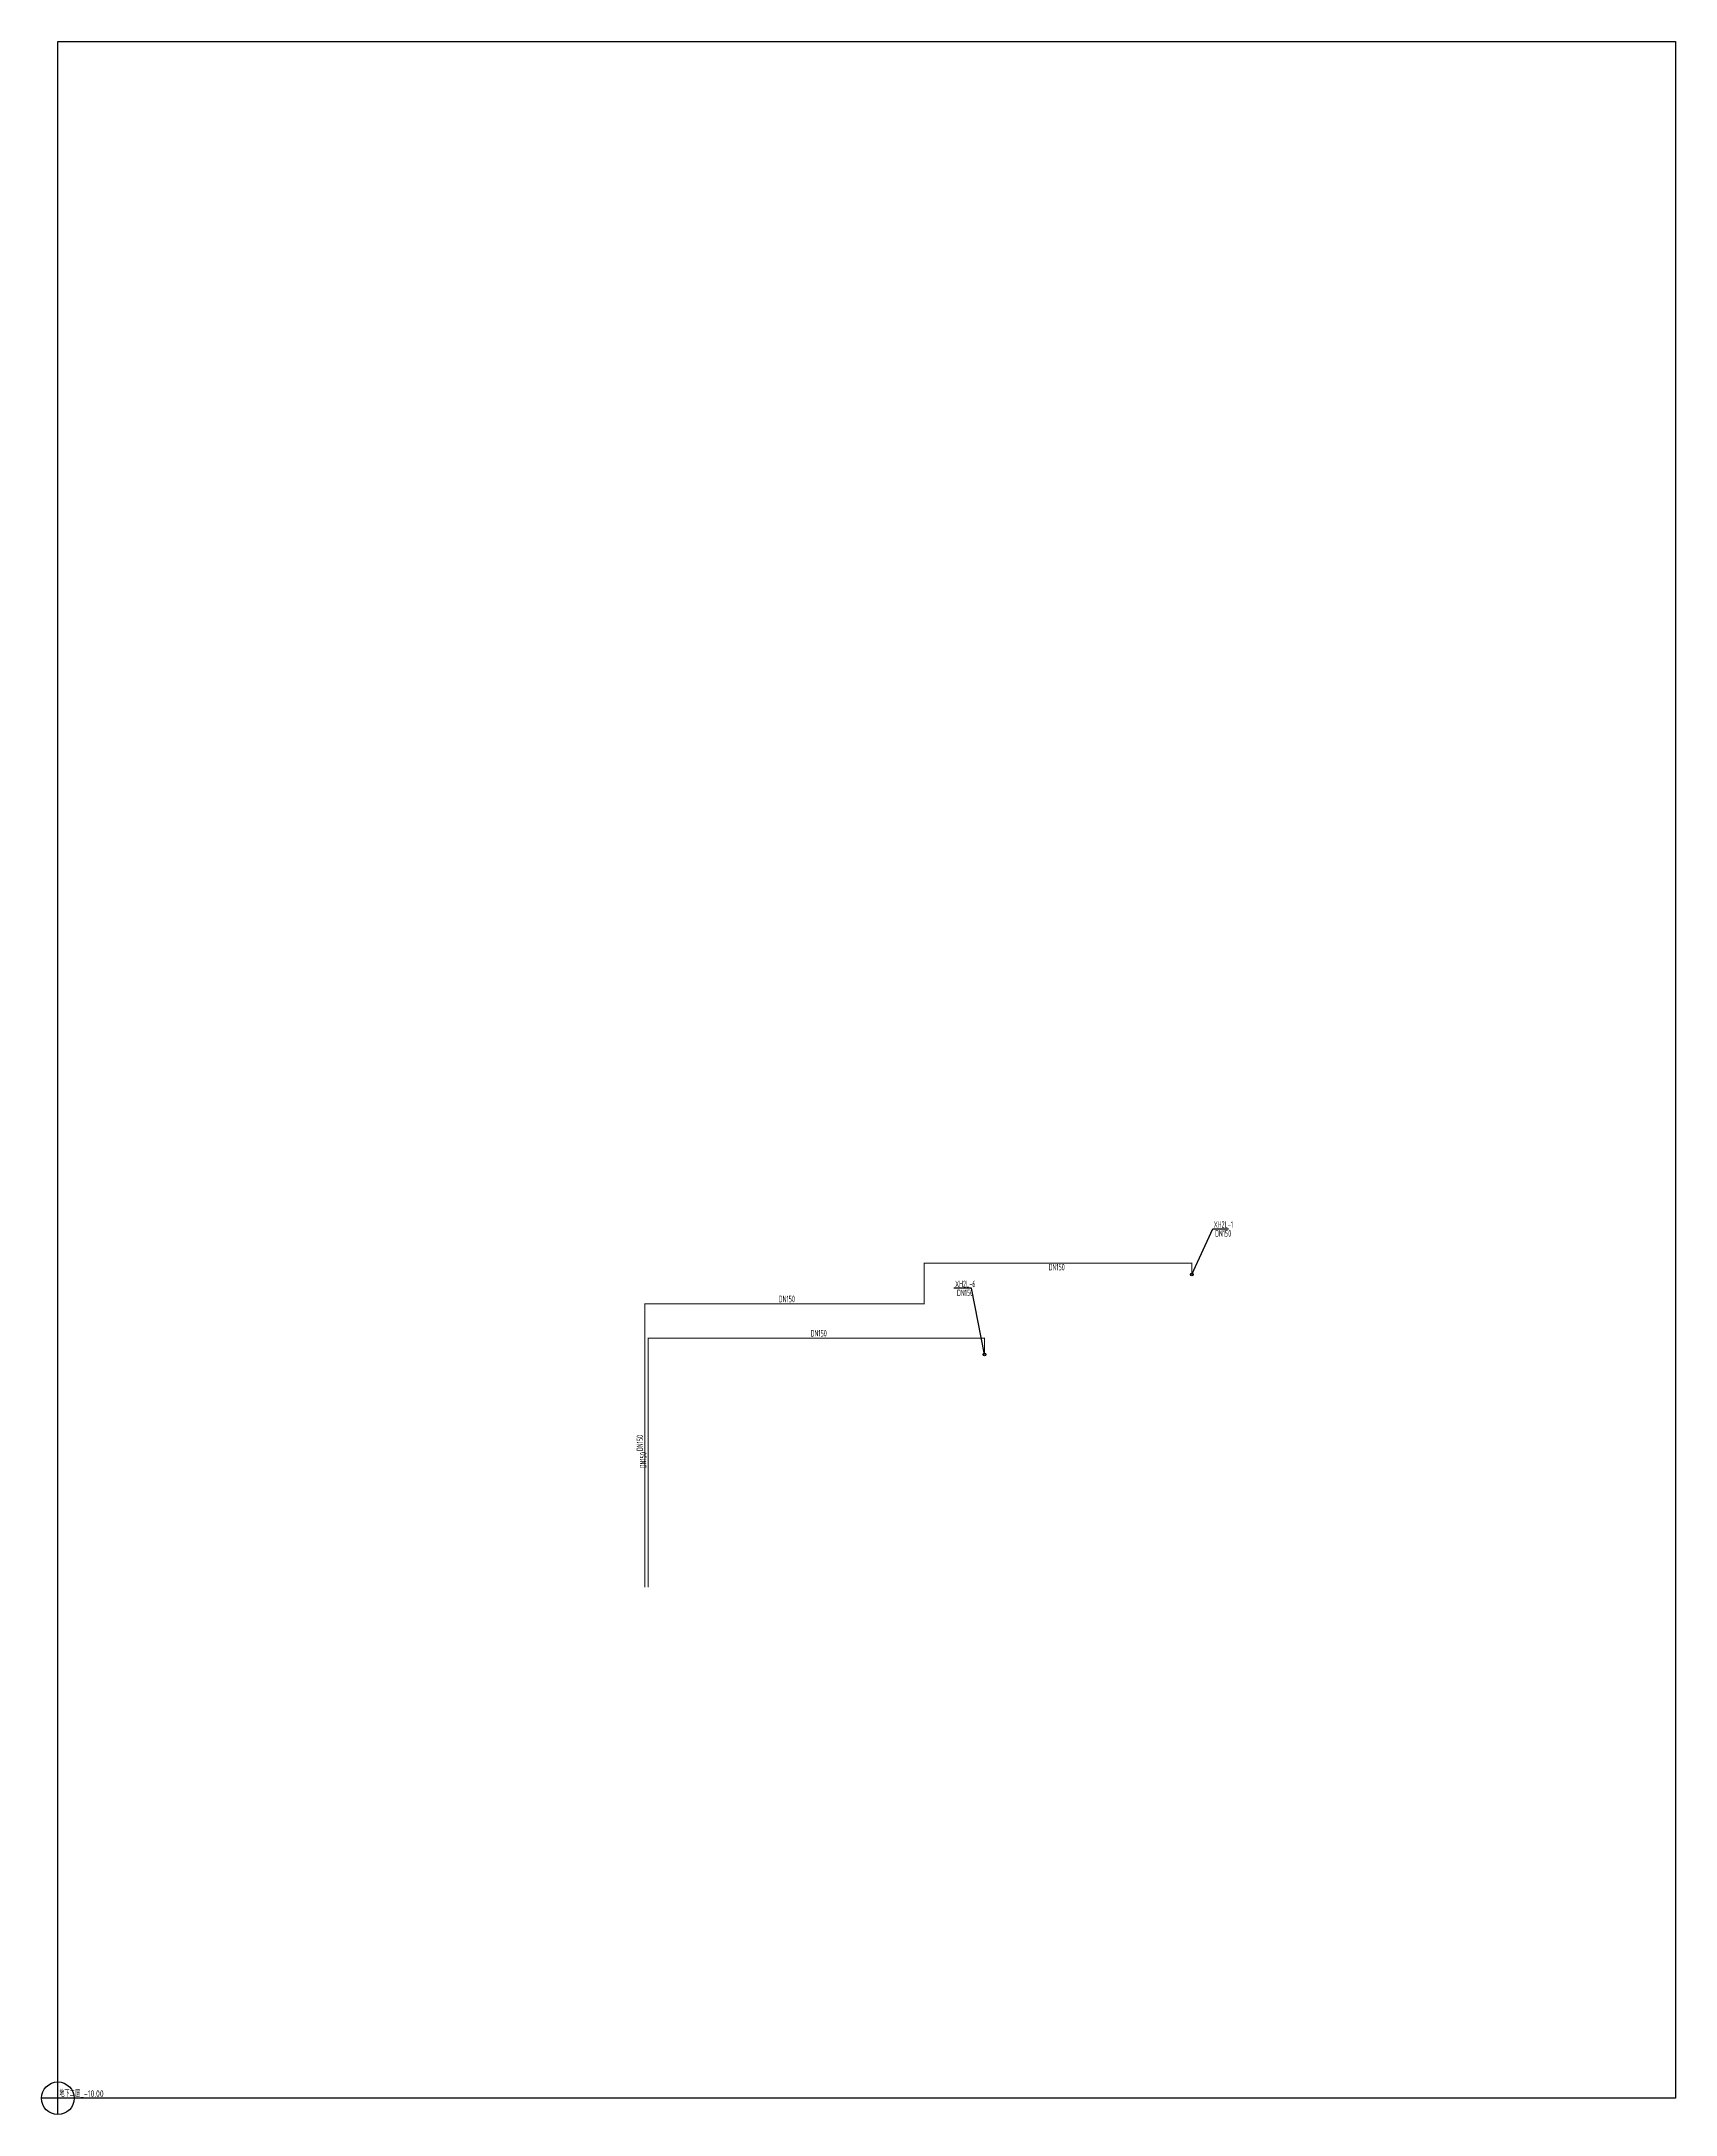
# Model space of a CAD drawing. Header units: millimetres. Extents: x 1069176 to 1169230, y -254879 to 655325.
# Drawn here: x 1069176 to 1169230, y -254879 to -127901 of the extents above; entities that cross this region are included whole.
import ezdxf

# ---------------------------------------------------------------- set-up
doc = ezdxf.new("R2010")
doc.units = ezdxf.units.MM
doc.header["$LTSCALE"] = 1000
doc.layers.get('0').update_dxf_attribs({"linetype": 'CONTINUOUS'})
for name, color, linetype in [('DIM_消防', 3, 'CONTINUOUS'), ('PIPE-消防', 1, 'CONTINUOUS'), ('S-J_配件', 31, 'CONTINUOUS'), ('TEXT_消防', 7, 'CONTINUOUS'), ('VPIPE-消防', 1, 'CONTINUOUS')]:
    doc.layers.add(name, color=color, linetype=linetype)
doc.styles.add('_TWT_PIPEDN', font='GBENOR', dxfattribs={"width": 0.8, "height": 4, "bigfont": 'GBCBIG'})
doc.styles.add('_TWT_SERIAL', font='GBENOR', dxfattribs={"width": 0.8, "height": 4, "bigfont": 'GBCBIG'})

# ---------------------------------------------------------------- blocks, each defined once
blk = doc.blocks.new('Floorbase')
for p, q in [((0, 0), (-1000, 0)), ((0, -1000), (0, 0))]:
    blk.add_line(p, q)
blk.add_circle((0, 0), 1000)
at = {"style": '_TWT_PIPEDN', "width": 0.8}
blk.add_attdef('Elevation', (92, 81), '', height=400, dxfattribs=at)

msp = doc.modelspace()

# ---------------------------------------------------------------- hatches: boundary and pattern name
at = {"layer": 'PIPE-消防'}
for points in [[(1123215, -202724), (1123185, -202724), (1123185, -202694)], [(1123215, -202724), (1123215, -202694), (1123185, -202694)], [(1139615, -202724), (1139645, -202724), (1139645, -202694)], [(1139615, -202724), (1139615, -202694), (1139645, -202694)], [(1106115, -205224), (1106085, -205224), (1106085, -205194)], [(1106115, -205224), (1106115, -205194), (1106085, -205194)], [(1123215, -205224), (1123245, -205224), (1123245, -205254)], [(1123215, -205224), (1123215, -205254), (1123245, -205254)], [(1106315, -207324), (1106285, -207324), (1106285, -207294)], [(1106315, -207324), (1106315, -207294), (1106285, -207294)], [(1126915, -207324), (1126945, -207324), (1126945, -207294)], [(1126915, -207324), (1126915, -207294), (1126945, -207294)]]:
    msp.add_hatch(color=256, dxfattribs=at).paths.add_polyline_path(points)

# ---------------------------------------------------------------- linework, layer by layer
at = {"layer": 'DIM_消防'}
for p, q in [((1139615, -203424), (1140903, -200626)), ((1140903, -200626), (1141852, -200626)), ((1126113, -204268), (1125036, -204268)), ((1126915, -208324), (1126113, -204268))]:
    msp.add_line(p, q, dxfattribs=at)
at = {"layer": 'PIPE-消防', "const_width": 60}
for points in [[(1123215, -202724), (1123215, -205224)], [(1139615, -202724), (1123215, -202724)], [(1139615, -202724), (1139615, -203344)], [(1106115, -222579), (1106115, -205224)], [(1123215, -205224), (1106115, -205224)], [(1106315, -222579), (1106315, -207324)], [(1126915, -207324), (1106315, -207324)], [(1126915, -208244), (1126915, -207324)]]:
    msp.add_lwpolyline(points, dxfattribs=at)
at = {"layer": 'S-J_配件'}
msp.add_lwpolyline([(1070176, -127901), (1169230, -127901), (1169230, -253879), (1070176, -253879)], close=True, dxfattribs=at)
at = {"layer": 'VPIPE-消防'}
for centre in [(1139615, -203424), (1126915, -208324)]:
    msp.add_circle(centre, 80, dxfattribs=at)

# ---------------------------------------------------------------- block references
at = {"layer": 'S-J_配件'}
msp.add_blockref('Floorbase', (1070176, -253879), dxfattribs=at).add_auto_attribs({'Elevation': '地下二层_-10.00'})

# ---------------------------------------------------------------- texts
at = {"layer": 'DIM_消防', "color": 7, "style": '_TWT_SERIAL', "width": 0.64}
for s, p in [('XH2L-1', (1140951, -200563)), ('DN150', (1141036, -201106)), ('XH2L-6', (1125121, -204204)), ('DN150', (1125233, -204748))]:
    msp.add_text(s, height=400, dxfattribs=at).set_placement(p)
at = {"layer": 'TEXT_消防', "style": '_TWT_PIPEDN', "width": 0.64}
for p in [(1130845, -203174), (1114323, -205124), (1116273, -207224)]:
    msp.add_text('DN150', height=400, dxfattribs=at).set_placement(p)
for p in [(1106015, -214243), (1106215, -215293)]:
    msp.add_text('DN150', height=400, rotation=90, dxfattribs=at).set_placement(p)

doc.saveas('drawing.dxf')
